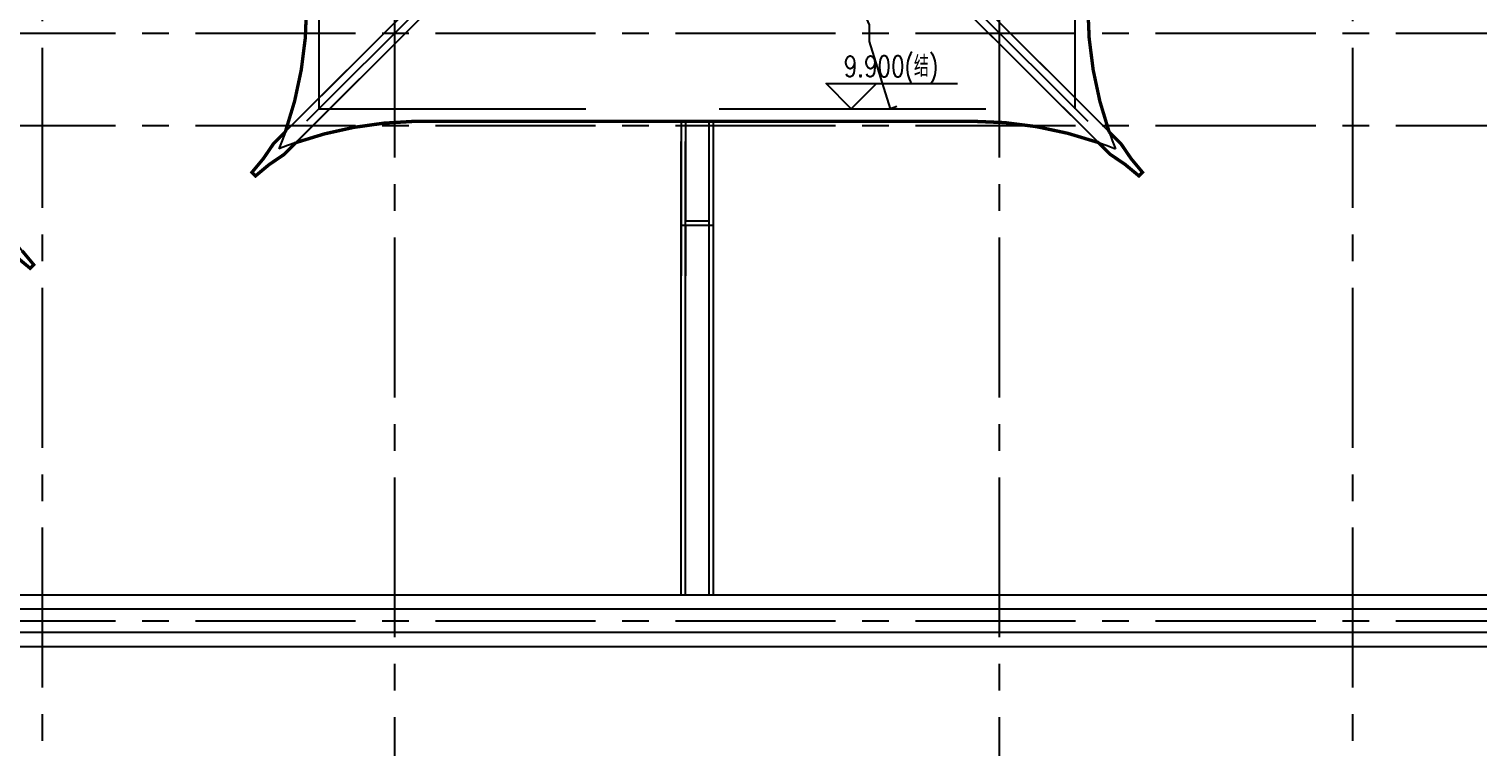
# Model space of a CAD drawing. Extents: x 296441 to 853063, y 459050 to 1117990.
# Drawn here: x 621743 to 638993, y 484560 to 493115 of the extents above; entities that cross this region are included whole.
import ezdxf

# ---------------------------------------------------------------- set-up
doc = ezdxf.new("R2010")
doc.units = 0
doc.header["$LTSCALE"] = 1000
for name, pattern in [('14-GRID$0$CENTER2', [28.575, 19.05, -3.175, 3.175, -3.175]), ('E2-E3-RF$0$HIDDEN', [0.375, 0.25, -0.125]), ('E2-E3-RF$0$HIDDEN2', [4.7625, 3.175, -1.5875])]:
    doc.linetypes.add(name, pattern=pattern)
for name, color, linetype in [('14-GRID$0$G-GRID', 9, '14-GRID$0$CENTER2'), ('D-PLAN-ROOF$0$A-ROOF', 2, 'Continuous'), ('DZ-3-PLAN-FL03$0$A-ROOF', 2, 'Continuous'), ('E2-E3-RF$0$A-ROOF', 2, 'Continuous'), ('E2-E3-RF$0$A-SLAB-OTLN', 144, 'E2-E3-RF$0$HIDDEN'), ('E2-E3-TEXT-RF$0$A-ANNO-LEVL', 3, 'Continuous'), ('E2-E3-TEXT-RF$0$A-ANNO-LEVL-TEXT', 255, 'Continuous'), ('G-RF$0$A-ROOF', 2, 'Continuous'), ('X修改线', 1, 'Continuous')]:
    doc.layers.add(name, color=color, linetype=linetype)
doc.layers.add('E2-E3-RF$0$ENTR-DETL-P$0$A-ANNO-NPLT', color=215, linetype='Continuous', plot=False)
doc.styles.add('E2-E3-TEXT-RF$0$GOA_01_thin_0.75', font='romans.shx', dxfattribs={"width": 0.75, "bigfont": 'hzdx.shx'})

# ---------------------------------------------------------------- blocks, each defined once
blk = doc.blocks.new('TTTTT')
at = {"layer": 'D-PLAN-ROOF$0$A-ROOF', "color": 8}
for p, q in [((1582234, 576652), (1582234, 575412)), ((1582284, 576652), (1582284, 575462)), ((1582564, 576652), (1582564, 575462)), ((1582614, 576652), (1582614, 575412)), ((1582234, 571012), (1582234, 576412)), ((1582284, 571012), (1582284, 576412)), ((1582564, 576412), (1582564, 571012)), ((1582614, 576412), (1582614, 571012)), ((1582564, 575462), (1582284, 575462)), ((1582614, 575412), (1582234, 575412)), ((1582234, 575412), (1582234, 574812)), ((1582284, 575412), (1582284, 574812)), ((1582564, 575412), (1582564, 574812)), ((1582614, 575412), (1582614, 574812)), ((1550573, 571012), (1622435, 571012)), ((1550513, 570842), (1622435, 570842)), ((1622382, 570562), (1550414, 570562)), ((1622435, 570392), (1550354, 570392))]:
    blk.add_line(p, q, dxfattribs=at)

msp = doc.modelspace()

# ---------------------------------------------------------------- linework, layer by layer
at = {"layer": '14-GRID$0$G-GRID', "color": 8, "ltscale": 0.1}
for p, q in [((621898.5, 515748.8), (621898.5, 482990.3)), ((626098.5, 483010.3), (626098.5, 515748.8)), ((633298.5, 483010.3), (633298.5, 515748.8)), ((637498.5, 515748.8), (637498.5, 482990.3)), ((595151, 493065), (674432.5, 493065)), ((595151, 491965), (674432.5, 491965)), ((595151, 486065), (674432.5, 486065))]:
    msp.add_line(p, q, dxfattribs=at)
at = {"layer": 'E2-E3-RF$0$A-ROOF'}
for p, q in [((626511.2, 493605), (624654.8, 491748.7)), ((632938.5, 493552.3), (634742.1, 491748.7)), ((626585.8, 493425), (624782.1, 491621.4)), ((632758.5, 493477.8), (634614.8, 491621.4)), ((632978.5, 492015), (626418.5, 492015)), ((624795.1, 491889), (624654.8, 491748.7)), ((634601.8, 491889), (634742.1, 491748.7)), ((624439.7, 491363.8), (624397.3, 491406.3)), ((634957.3, 491363.8), (634999.7, 491406.3))]:
    msp.add_line(p, q, dxfattribs=at)
for points in [[(625048.5, 497835), (627898.5, 497835), (627898.5, 493605), (626511.2, 493605), (624795.1, 491889, 0.084077), (625048.5, 493385), (625048.5, 497835)], [(634601.8, 491889), (632938.5, 493552.3), (632938.5, 496177.8), (634601.8, 497841.1, 0.084077), (634348.5, 496345), (634348.5, 493385, 0.084077), (634601.8, 491889, -10.8610187)], [(624922.4, 491761.7), (626585.8, 493425), (630143.3, 493425), (630143.3, 493605), (629158.5, 493605), (627898.5, 494865), (632758.5, 494865), (632758.5, 493477.8), (634474.6, 491761.7, 0.0840769), (632978.5, 492015), (626418.5, 492015, 0.084077), (624922.4, 491761.7, 5.9048884)], [(625048.5, 493385), (625048.5, 493385, -0.0961613), (624718.5, 491685)], [(634348.5, 493385), (634348.5, 493385, 0.0961613), (634678.5, 491685)], [(626418.5, 492015, 0.0961613), (624718.5, 491685)], [(632978.5, 492015, -0.0961613), (634678.5, 491685)]]:
    msp.add_lwpolyline(points, format="xyb", dxfattribs=at)
for centre, start, end in [((622763.7, 492903.1), 317.50065, 328.59828), ((636633.3, 492903.1), 211.40172, 222.49935), ((625936.6, 489730.2), 121.40172, 132.49935), ((633460.4, 489730.2), 47.50065, 58.59828)]:
    msp.add_arc(centre, 2215.7, start, end, dxfattribs=at)
at = {"layer": 'E2-E3-RF$0$A-SLAB-OTLN', "linetype": 'E2-E3-RF$0$HIDDEN2'}
for p, q in [((625198.5, 492165), (625198.5, 497685)), ((634198.5, 492165), (634198.5, 497565)), ((626428.5, 493395), (625048.5, 492015)), ((632968.5, 493395), (634348.5, 492015)), ((625198.5, 492165), (634198.5, 492165))]:
    msp.add_line(p, q, dxfattribs=at)
at = {"layer": 'E2-E3-RF$0$ENTR-DETL-P$0$A-ANNO-NPLT'}
msp.add_lwpolyline([(632074.4, 492190.3), (631998.5, 492165), (631748.5, 492965), (631748.5, 493165), (631398.5, 493965), (630838.5, 494865)], dxfattribs=at)
at = {"layer": 'E2-E3-TEXT-RF$0$A-ANNO-LEVL'}
msp.add_lwpolyline([(631832.6, 492465), (631532.6, 492165), (631232.6, 492465), (632798.7, 492465)], dxfattribs=at)
at = {"layer": 'G-RF$0$A-ROOF', "extrusion": (8.34702e-21, 4.5439e-05, 1)}
msp.add_line((621757.3, 490263.8), (621799.7, 490306.3), dxfattribs=at)
at = {"layer": 'G-RF$0$A-ROOF'}
for centre, start, end in [((623433.3, 491803.1), 211.40172, 222.49935), ((620260.4, 488630.2), 47.50065, 58.59828)]:
    msp.add_arc(centre, 2215.7, start, end, dxfattribs=at)
at = {"layer": 'X修改线', "const_width": 40}
msp.add_lwpolyline([(634348.5, 493385, 0.084077), (634601.8, 491889), (634742.1, 491748.7), (634862.6, 491571.2), (634999.7, 491406.3), (634957.3, 491363.8), (634792.3, 491500.9), (634614.8, 491621.4), (634474.6, 491761.7, 0.0840769), (632978.5, 492015), (626323.2, 492014, 0.0787971), (624922.4, 491761.7), (624782.1, 491621.4), (624604.7, 491500.9), (624439.7, 491363.8), (624397.3, 491406.3), (624534.4, 491571.2), (624654.8, 491748.7), (624795.1, 491889, 0.084077), (625048.5, 493385)], format="xyb", dxfattribs=at)
msp.add_lwpolyline([(621592.3, 490400.9), (621757.3, 490263.8), (621799.7, 490306.3), (621662.6, 490471.2)], dxfattribs=at)

# ---------------------------------------------------------------- block references
at = {"layer": 'DZ-3-PLAN-FL03$0$A-ROOF', "color": 251}
msp.add_blockref('TTTTT', (-952725.6, -84637), dxfattribs=at)

# ---------------------------------------------------------------- texts
at = {"layer": 'E2-E3-TEXT-RF$0$A-ANNO-LEVL-TEXT', "style": 'E2-E3-TEXT-RF$0$GOA_01_thin_0.75', "width": 0.75}
msp.add_text('9.900(结)', height=250, dxfattribs=at).set_placement((631442.7, 492545.2))

doc.saveas('drawing.dxf')
